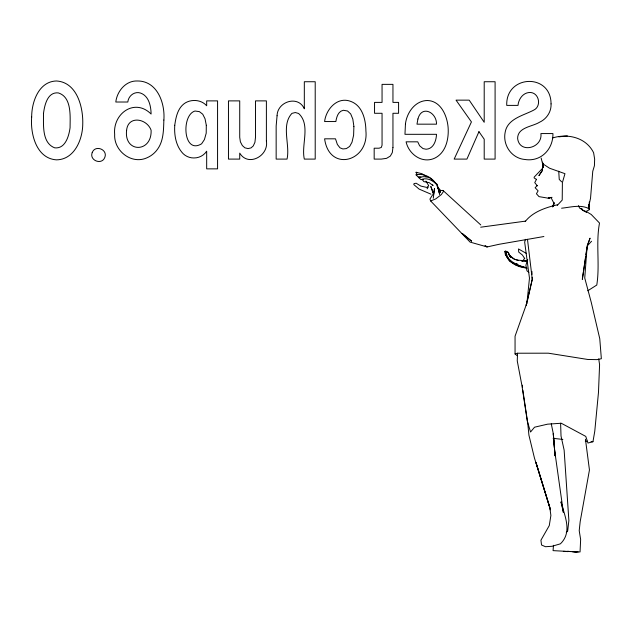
<?xml version="1.0" encoding="UTF-8"?>
<svg xmlns="http://www.w3.org/2000/svg" width="633" height="633" viewBox="0 0 633 633"><rect width="100%" height="100%" fill="white"/><g stroke="black" fill="none" stroke-linecap="round" stroke-linejoin="round"><path stroke-width="0.95" d="M517.145 355.643L515.056 353.95L515.056 336.218L526.965 302.764L526.173 305.233L532.266 279.28L532.179 277.309M558.733 171.195L559.24 179.4L561.661 181.853M517.549 353.206L517.248 360.881L521.885 385.331L527.281 421.008L530.549 432.007L534.537 427.204L547.553 424.173L561.289 423.248L585.778 436.406L587.97 443.029L592.963 441.731L594.767 431.255L598.478 392.405L599.586 364.679L598.723 358.887M553.464 545.282L553.076 550.631L576.394 551.897L572.232 551.652M587.068 246.981L584.742 277.99L591.277 302.455L599.76 338.695L601.35 358.729L596.864 359.623L587.756 359.465L548.368 353.19L517.501 353.222L515.056 353.95M588.397 207.41L588.627 204.641M527.06 301.814L529.473 278.14L524.678 242.178L525.43 239.321M585.628 256.507L582.32 279.39L587.456 245.43L590.059 238.15L587.139 246.015L591.562 241.244M585.897 254.601L587.005 246.965M553.131 206.255L553.653 202.687L550.947 197.433L548.241 198.169L552.055 197.314M543.035 165.355L542.244 170.499L538.905 175.634L542.536 170.396M585.897 211.58L589.458 209.618L588.318 208.336L590.534 198.232L592.757 171.29L594.419 165.751L594.648 159.128L593.604 152.727C586.237 137.63 567.991 133.231 552.933 137.859M527.17 301.822L532.266 279.28L527.471 239.29M553.416 206.184L554.089 203.446M527.7 259.403L525.896 265.314L526.98 270.892L528.848 272.293M552.664 206.967L554.31 202.528M536.547 179.258L534.743 182.621L537.298 185.857L537.409 185.35L535.13 187.724L538.121 190.85L536.436 193.753L539.023 196.641L548.431 198.208L550.947 197.433M432.766 194.632L429.926 199.063L430.654 200.97L470.09 242.107L487.181 246.925L499.01 244.306L543.897 236.52M427.101 188.824L428.201 187.178M522.565 261.255L524.622 258.264M525.208 221.574C532.836 211.778 545.67 207.561 557.301 204.807M557.206 205.48L562.215 200.075L562.389 182.644L564.96 173.679L549.579 168.228L542.56 163.654L541.16 158.068M428.683 185.675L426.966 187.463L420.866 186.078L416.15 183.23L414.006 183.617L413.784 184.567L419.117 189.093L430.97 194.181M542.592 168.275L534.228 177.066L534.094 177.905L536.246 179.289M566.258 532.393L567.666 531.063L568.877 520.508L564.13 450.11L561.02 436.026L560.609 423.208M587.78 290.761L596.784 285.04C600.044 264.459 595.669 243.563 599.506 223.038L591.222 214.476L585.652 211.137M430.654 200.97L435.765 198.889L441.288 194.632L443.511 191.443L442.973 190.422L440.251 190.628M423.263 179.59L420.929 179.606L418.437 177.311L423.991 176.615L429.364 177.541L437.261 184.417L439.706 194.323L438.447 190.865M420.969 177.248L417.962 176.852L416.047 174.819C423.58 173.165 431.263 176.979 435.575 183.151M525.643 221.107L480.692 227.207M561.582 208.202C570.286 207.331 579.986 204.396 588.318 208.336M525.675 261.097L527.637 260.867L521.315 260.828L526.917 260.883L518.482 260.218L514.669 259.316L511.053 257.133L509.288 254.964L509.62 255.55L508.426 252.607L506.329 251.839C506.242 258.493 512.374 262.687 518.031 264.665L516.536 263.589M558.868 136.847L567.358 135.897M575.025 551.834L580.05 551.944L580.643 539.553L579.211 530.636L580.176 521.632L589.45 469.955L585.438 439.207M563.37 551.343L567.896 551.604M585.303 441.13L587.258 441.241M570.04 551.493L567.587 551.343L570.38 551.525M572.596 551.652L578.151 552.016M523.531 267.189L519.392 266.042M591.056 441.565L592.963 441.731M553.115 438.337L562.864 439.413M417.139 174.74L416.055 172.279L421.918 173.703L426.159 176.283M526.616 267.941C516.852 267.403 506.685 261.564 504.636 251.388L505.45 251.594M506.076 254.379L505.221 254.221L508.077 258.161M416.055 172.279L416.783 172.421M526.664 267.783L517.161 264.958M527.139 268.202L516.275 265.124L509.494 261.057L506.772 256.436L505.332 250.897L508.259 252.298L509.098 254.513M416.047 174.819L416.751 175.024M518.039 260.408L514.289 259.198L508.386 254.276M582.313 210.203L586.554 212.19L579.654 208.138L578.412 205.654M484.925 245.794L487.181 246.925L485.551 245.897M580.88 208.273L582.471 209.222M526.585 253.532L518.49 248.959L518.712 252.053L522.47 255.091L524.781 258.723M418.437 177.311L419.054 177.754M438.028 187.938L440.054 189.726M442.973 190.422L480.779 224.944M437.807 188.27L440.394 190.818L437.427 187.146M437.292 185.414C433.763 180.864 427.916 177.541 422.069 179.25L423.849 181.631L429.206 182.636L433.043 185.635L432.663 184.741M425.946 181.133L428.573 185.437M437.767 188.46L440.449 192.361L436.905 185.659M509.328 255.439L510.76 257.568M509.383 255.249L510.261 256.721M506.329 251.839L506.677 252.488M433.194 192.574L430.82 186.426L433.565 194.687L434.507 188.492L433.281 198.248M542.568 162.175L543.51 166.914M551.256 423.762L553.282 433.558L555.054 455.768L553.282 433.558L554.658 450.585L563.394 512.532L560.996 501.866C564.501 515.626 572.762 531.926 560.411 543.826L552.055 546.271L545.504 546.722L541.547 545.013L540.93 540.21L549.27 525.588L550.892 515.444L549.729 507.065L535.937 462.343L550.449 509.834L534.434 457.975L528.935 435.219L527.732 423.042L522.826 390.078M543.264 163.987L543.478 165.925M542.987 163.828L543.241 167.603M531.902 271.399L532.036 274.35M522.36 385.188L522.431 387.135M589.26 201.99L589.458 209.618M31.674 117.034C30.226 133.785 36.287 158.503 56.456 159.848C74.346 159.643 82.614 139.569 82.749 124.171C83.295 107.159 76.949 82.211 56.456 80.984C38.74 81.396 31.618 102.071 31.674 117.034M126.592 130.366C123.886 153.115 152.126 153.051 151.097 130.184C146.777 118.324 127.977 115.166 126.592 130.366M174.755 125.294C174.099 135.312 175.974 146.302 183.206 153.748A15.176 15.176 0 0 0 193.912 157.965C198.999 158.021 203.881 155.489 206.674 151.208L206.674 168.861L217.57 168.861L217.57 100.884L206.674 100.884L206.674 105.766C201.508 99.832 192.203 98.962 185.532 102.768C177.802 107.444 175.887 117.05 174.755 125.294M206.303 125.294L206.208 133.183L204.427 139.569L201.611 143.794C183.079 155.125 181.046 114.905 195.035 111.028L199.403 111.637L202.734 114.217L205.037 118.775L206.303 125.294M43.503 113.378C43.614 124.661 41.667 142.908 54.747 147.853C65.452 148.969 68.942 135.897 70.073 127.739C70.089 116.464 71.972 97.102 58.315 92.909C47.443 91.745 44.563 105.292 43.503 113.378M353.894 126.426L353.61 135.248L352.011 142.196L349.669 146.421L346.378 148.581L342.904 148.961L339.992 147.829L337.365 144.451L335.49 138.817L324.602 138.817C329.239 172.603 369.023 161.676 365.906 130.928C365.779 119.803 362.511 105.671 350.817 101.43C337.46 96.224 326.066 109.121 324.602 121.544L335.862 121.544C336.59 117.05 338.157 111.21 343.379 110.277L347.557 111.004L350.698 113.94L352.81 119.075L353.894 126.426M163.868 120.041C163.528 129.955 163.638 140.732 157.577 149.166A24.972 24.972 0 0 1 146.587 157.973C131.134 164.643 113.695 150.567 114.668 134.315C112.65 113.655 134.694 97.656 151.097 114.035C150.978 106.138 148.921 95.947 140.463 93.027C134.354 91.089 128.444 95.892 127.811 102.016L115.799 102.016C117.042 91.294 125.69 80.581 137.203 80.984C157.269 80.684 165.205 103.187 163.868 120.041M405.46 123.823L404.962 134.315L436.509 134.315C436.256 140.637 433.613 148.89 426.088 149.238L422.994 148.581L419.608 145.764L417.733 141.824L406.093 141.824C408.823 154.357 422.33 163.987 434.729 158.155C445.885 152.751 448.9 139.07 448.132 127.716C447.262 116.061 441.019 100.971 427.497 100.512C415.193 100.56 406.845 112.563 405.46 123.823M266.39 141.072C268.954 155.805 248.168 167.278 239.725 153.091L239.725 159.097L228.458 159.097L228.458 100.884L239.725 100.884L239.725 137.314L240.382 141.824L242.352 145.574L244.892 147.829L247.986 148.581L250.992 147.924L253.247 145.954L254.933 142.29L255.495 137.314L255.495 100.884L266.39 100.884L266.39 141.072M551.05 103.891C551.478 111.812 546.54 119.083 539.411 122.296C532.242 126.742 517.612 127.225 517.628 138.445C519.384 154.056 542.742 148.146 540.914 133.563L552.933 133.563C553.289 149.317 540.819 162.088 524.86 159.476C511.591 158.345 502.555 145.06 505.166 132.273C507.476 118.585 523.483 115.57 533.777 110.087C541.46 106.502 539.403 93.557 530.96 92.529C523.61 91.864 518.577 98.685 518.008 105.394L506.74 105.394C505.577 74.662 551.042 72.755 551.05 103.891M277.072 115.744L276.154 126.046L276.154 159.097L287.042 159.097C290.27 144.775 280.894 125.271 291.924 113.378L295.302 112.532L298.594 113.465C310.938 124.717 301.015 144.846 304.323 159.097L315.21 159.097L315.21 81.736L304.323 81.736L304.323 108.773C298.127 94.831 277.317 101.581 277.072 115.744M392.951 147.457L392.294 152.616L390.316 156.09L386.565 158.345L381.303 159.097L374.174 159.097L374.174 148.209L379.056 148.209L381.303 147.457L382.055 145.202L382.055 113.283L374.546 113.283L374.546 102.388L382.055 102.388L382.055 84.363L392.951 84.363L392.951 102.388L398.584 102.388L398.584 113.283L392.951 113.283L392.951 147.457M417.922 118.988L416.981 124.171L436.509 124.171C436.825 112.358 421.625 104.611 417.922 118.988M92.228 152.529C89.016 160.363 101.763 165.49 104.809 157.411C108.021 149.57 95.274 144.443 92.228 152.529M478.952 131.68L466.932 159.097L454.162 159.097L471.435 121.916L456.037 100.141L469.188 100.141L484.205 122.296L484.205 81.736L495.093 81.736L495.093 159.097L484.205 159.097L484.205 139.197L478.952 131.68M471.53 241.102L462.13 233.442L471.53 241.102"/></g></svg>
